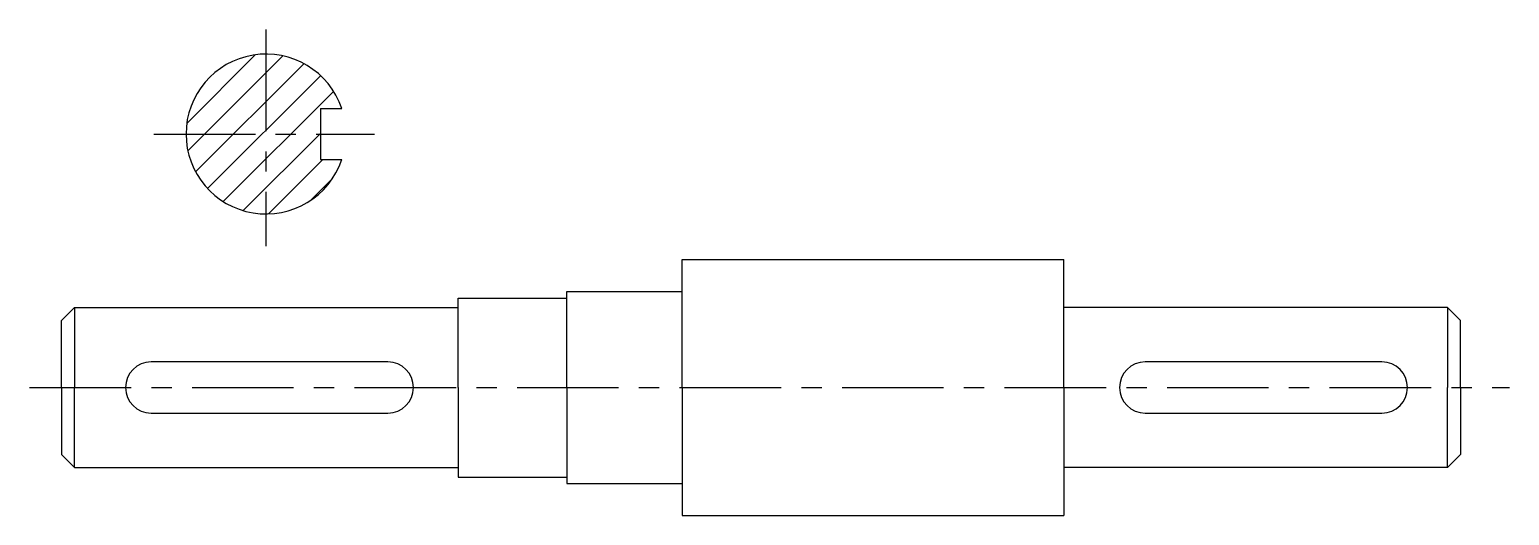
# Model space of a CAD drawing. Header units: millimetres. Extents: x 104 to 335, y 165 to 241.
import ezdxf

# ---------------------------------------------------------------- set-up
doc = ezdxf.new("R2010")
doc.units = ezdxf.units.MM
doc.header["$LTSCALE"] = 0.5
doc.linetypes.add('CENTER', pattern=[50.8, 31.75, -6.35, 6.35, -6.35])
for name, color, linetype in [('点画线', 1, 'CENTER'), ('粗实线', 7, 'Continuous'), ('细实线', 5, 'Continuous')]:
    doc.layers.add(name, color=color, linetype=linetype)

msp = doc.modelspace()

# ---------------------------------------------------------------- hatches: boundary and pattern name
at = {"layer": '细实线'}
h = msp.add_hatch(dxfattribs=at)
h.set_pattern_fill('ANSI31', color=256, style=0)
h.set_pattern_definition([(45, (3.802, -28.7764), (-2.245064, 2.245064), [])])
h.paths.add_polyline_path([(140.96, 224.54), (149.46, 224.54), (149.46, 228.54), (152.8, 228.54, 0.321725), (140.96, 237.04)])
h.paths.add_polyline_path([(128.46, 224.54), (140.96, 224.54), (140.96, 237.04, 0.414214)])
h.paths.add_polyline_path([(140.96, 212.04), (140.96, 224.54), (128.46, 224.54, 0.414214)])
h.paths.add_polyline_path([(149.46, 220.54), (149.46, 224.54), (140.96, 224.54), (140.96, 212.04, 0.321725), (152.8, 220.54)])

# ---------------------------------------------------------------- linework, layer by layer
at = {"layer": '点画线'}
for p, q in [((140.96, 240.88), (140.96, 207.02)), ((123.42, 224.54), (157.9, 224.54)), ((104.01, 184.89), (335.32, 184.89))]:
    msp.add_line(p, q, dxfattribs=at)
at = {"layer": '粗实线'}
for p, q in [((149.46, 228.54), (152.8, 228.54)), ((149.46, 228.54), (149.46, 220.54)), ((149.46, 220.54), (152.8, 220.54)), ((206.01, 184.89), (206.01, 204.89)), ((206.01, 204.89), (221.01, 204.89)), ((206.01, 204.89), (258.16, 204.89)), ((250.66, 204.89), (265.66, 204.89)), ((265.66, 184.89), (265.66, 204.89)), ((188.01, 184.89), (188.01, 199.89)), ((188.01, 199.89), (206.01, 199.89)), ((109.01, 195.39), (111.01, 197.39)), ((111.01, 197.39), (171.01, 197.39)), ((111.01, 197.39), (111.01, 184.89)), ((171.01, 184.89), (171.01, 198.89)), ((171.01, 198.89), (188.01, 198.89)), ((265.66, 184.89), (265.66, 198.89)), ((325.66, 197.39), (265.66, 197.39)), ((327.66, 195.39), (325.66, 197.39)), ((325.66, 197.39), (325.66, 184.89)), ((109.01, 184.89), (109.01, 195.39)), ((327.66, 184.89), (327.66, 195.39)), ((160.01, 188.89), (123.01, 188.89)), ((315.39, 188.89), (278.39, 188.89)), ((109.01, 184.89), (109.01, 174.39)), ((111.01, 172.39), (111.01, 184.89)), ((171.01, 184.89), (171.01, 170.89)), ((188.01, 184.89), (188.01, 169.89)), ((206.01, 184.89), (206.01, 164.89)), ((265.66, 184.89), (265.66, 164.89)), ((265.66, 184.89), (265.66, 170.89)), ((325.66, 172.39), (325.66, 184.89)), ((327.66, 184.89), (327.66, 174.39)), ((123.01, 180.89), (160.01, 180.89)), ((278.39, 180.89), (315.39, 180.89)), ((109.01, 174.39), (111.01, 172.39)), ((327.66, 174.39), (325.66, 172.39)), ((111.01, 172.39), (171.01, 172.39)), ((325.66, 172.39), (265.66, 172.39)), ((171.01, 170.89), (188.01, 170.89)), ((188.01, 169.89), (206.01, 169.89)), ((206.01, 164.89), (221.01, 164.89)), ((206.01, 164.89), (265.66, 164.89)), ((250.66, 164.89), (265.66, 164.89))]:
    msp.add_line(p, q, dxfattribs=at)
for centre, radius, start, end in [((140.96, 224.54), 12.5, 18.6629, 341.3371), ((123.01, 184.89), 4, 90, 270), ((160.01, 184.89), 4, 270, 90), ((278.39, 184.89), 4, 90, 270), ((315.39, 184.89), 4, 270, 90)]:
    msp.add_arc(centre, radius, start, end, dxfattribs=at)

doc.saveas('drawing.dxf')
